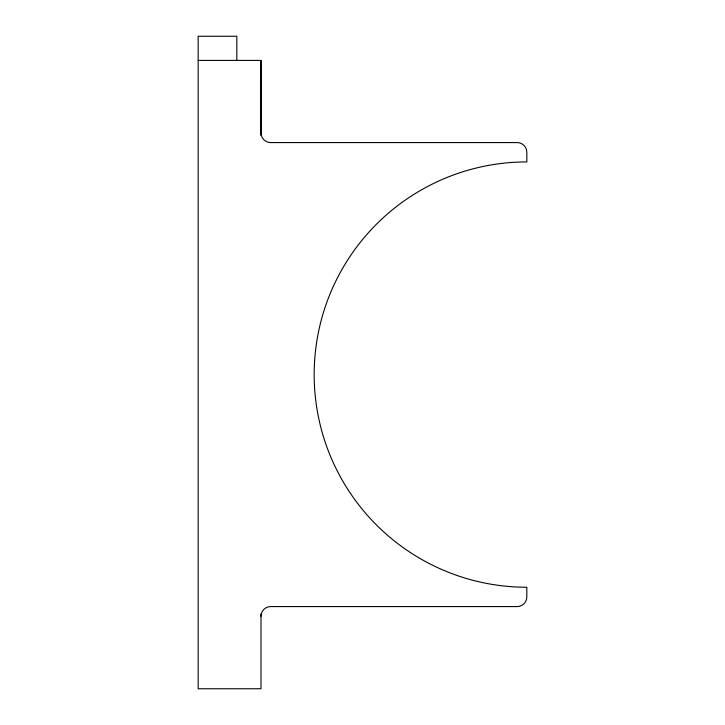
<?xml version="1.0" encoding="UTF-8"?>
<svg xmlns="http://www.w3.org/2000/svg" width="725" height="725" viewBox="0 0 725 725"><rect width="100%" height="100%" fill="white"/><g stroke="black" fill="none" stroke-linecap="round" stroke-linejoin="round"><path stroke-width="1.09" d="M198.17 60.42L261 60.42L261 135.067M270.561 142.58L517.17 142.58A9.67 9.67 0 0 1 526.83 152.25L526.83 161.92A212.67 212.67 0 0 0 314.17 374.58A212.67 212.67 0 0 0 526.83 587.25L526.83 596.92A9.67 9.67 0 0 1 517.17 606.58L270.67 606.58A9.67 9.67 0 0 0 261 616.25M260.918 135.067L260.891 60.42M261 613.993L261 688.75L198.17 688.75L198.17 36.25L236.83 36.25L236.83 60.42M270.67 142.58A9.67 9.67 0 0 1 261 132.92"/></g></svg>
